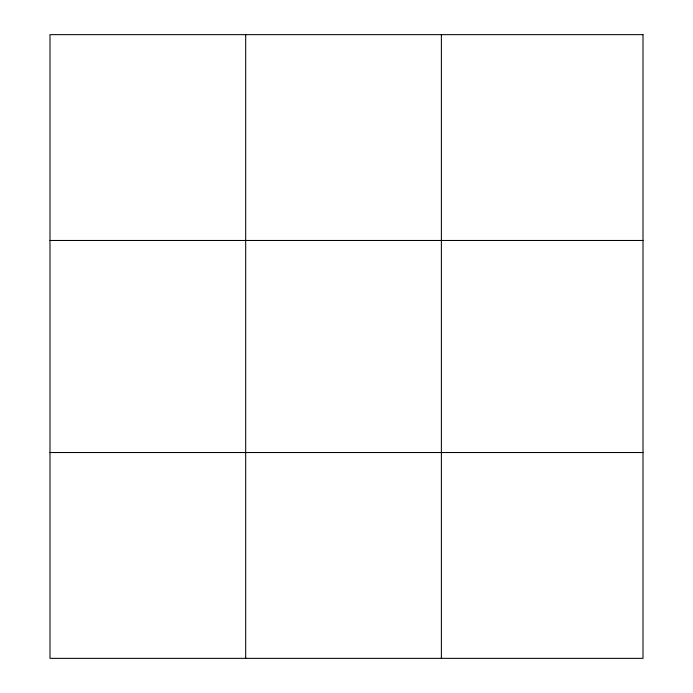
<?xml version="1.0" encoding="UTF-8"?>
<svg xmlns="http://www.w3.org/2000/svg" width="693" height="693" viewBox="0 0 693 693"><rect width="100%" height="100%" fill="white"/><g stroke="black" fill="none" stroke-linecap="round" stroke-linejoin="round"><path stroke-width="1.04" d="M245.686 34.65L245.686 658.35M441.38 34.65L441.38 658.35M49.991 240.471L643.009 240.471M49.991 452.529L643.009 452.529M643.009 34.65L643.009 658.35L49.991 658.35L49.991 34.65L643.009 34.65"/></g></svg>
